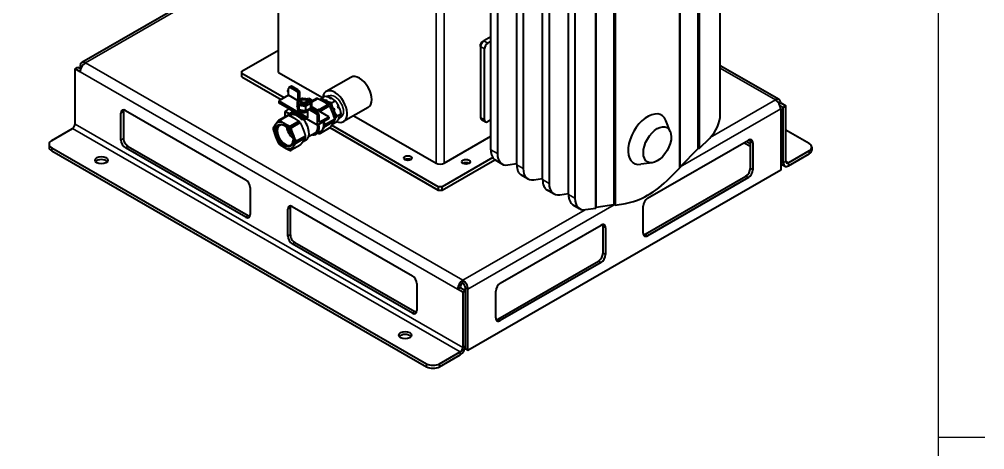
# Model space of a CAD drawing. Header units: millimetres. Extents: x 0 to 4205, y 0 to 2970.
# Drawn here: x 3769.9 to 4122, y 2222.9 to 2379.8 of the extents above; entities that cross this region are included whole.
import ezdxf

# ---------------------------------------------------------------- set-up
doc = ezdxf.new("R2010")
doc.units = ezdxf.units.MM
doc.header["$LTSCALE"] = 5
doc.layers.get('0').update_dxf_attribs({"color": 3, "lineweight": 25})
for name, color, linetype, lineweight in [('가시적인 것(ISO)', 3, 'Continuous', 40), ('가시적인 좁은 것(ISO)', 3, 'Continuous', 35), ('경계(ISO)', 7, 'Continuous', 25)]:
    doc.layers.add(name, color=color, linetype=linetype, lineweight=lineweight)

# ---------------------------------------------------------------- blocks, each defined once
blk = doc.blocks.new('경계 Default Border')
at = {"layer": '경계(ISO)'}
blk.add_line((821, 445.5), (824.4, 445.5), dxfattribs=at)
at = {"layer": '경계(ISO)', "flags": 128}
blk.add_lwpolyline([(20, 20), (20, 574), (821, 574), (821, 20), (20, 20)], dxfattribs=at)

msp = doc.modelspace()

# ---------------------------------------------------------------- linework, layer by layer
at = {"layer": '가시적인 것(ISO)'}
for p, q in [((3864.461, 2360.446), (3864.461, 2559.111)), ((4017.386, 2524.817), (4017.386, 2332.566)), ((4010.832, 2325.663), (4010.832, 2523.629)), ((4010.877, 2326.078), (4010.877, 2523.808)), ((4017.903, 2524.725), (4017.903, 2332.71)), ((4025.563, 2345.116), (4025.563, 2521.142)), ((3941.889, 2332.221), (3941.889, 2508.248)), ((3986.745, 2509.911), (3986.745, 2312.182)), ((3987.261, 2510.055), (3987.261, 2312.09)), ((3944.246, 2506.89), (3944.246, 2330.864)), ((3951.317, 2326.792), (3951.317, 2502.818)), ((3953.674, 2501.461), (3953.674, 2325.435)), ((3980.19, 2310.993), (3980.19, 2503.008)), ((3980.236, 2311.173), (3980.236, 2503.424)), ((3960.745, 2321.363), (3960.745, 2497.389)), ((3963.102, 2496.032), (3963.102, 2320.005)), ((3970.173, 2315.933), (3970.173, 2491.96)), ((3972.53, 2490.603), (3972.53, 2314.576)), ((3837.135, 2389.716), (3792.655, 2364.101)), ((3941.889, 2373.418), (3939.296, 2371.925)), ((3938.589, 2371.513), (3938.117, 2370.696)), ((3938.117, 2369.884), (3938.117, 2370.696)), ((3938.117, 2370.696), (3938.26, 2370.614)), ((3938.117, 2369.884), (3938.117, 2343.995)), ((3938.589, 2371.513), (3939.193, 2371.86)), ((3938.73, 2371.431), (3938.589, 2371.513)), ((3940.71, 2371.111), (3941.889, 2371.789)), ((3851.026, 2360.853), (3864.461, 2368.59)), ((3939.532, 2343.18), (3939.532, 2369.069)), ((3792.1, 2362.876), (3792.1, 2361.79)), ((4047.046, 2350.528), (4025.563, 2362.899)), ((3790.214, 2361.79), (3791.157, 2362.333)), ((3792.1, 2360.705), (3790.214, 2361.79)), ((3790.214, 2341.624), (3790.214, 2361.79)), ((3791.157, 2362.333), (3792.266, 2361.695)), ((3851.026, 2360.039), (3851.026, 2360.853)), ((3866.436, 2351.165), (3851.026, 2360.039)), ((3851.026, 2358.813), (3851.026, 2360.039)), ((3864.461, 2360.446), (3880.408, 2351.263)), ((3851.026, 2358.813), (3865.371, 2350.552)), ((3890.763, 2358.642), (3881.806, 2353.485)), ((3868.067, 2352.104), (3868.067, 2354.556)), ((3868.864, 2355.355), (3868.275, 2355.016)), ((3868.774, 2354.967), (3870.895, 2353.745)), ((3871.484, 2354.084), (3869.363, 2355.306)), ((3871.602, 2350.132), (3871.602, 2352.52)), ((3872.192, 2350.497), (3872.192, 2352.86)), ((3868.067, 2352.104), (3864.508, 2350.054)), ((3864.508, 2350.054), (3875.114, 2343.946)), ((3864.508, 2350.054), (3864.508, 2349.373)), ((3878.65, 2341.229), (3864.508, 2349.373)), ((3871.551, 2350.097), (3868.067, 2352.104)), ((3871.236, 2349.874), (3871.236, 2348.168)), ((3872.32, 2349.802), (3872.32, 2349.575)), ((3872.888, 2350.448), (3872.706, 2350.343)), ((3874.418, 2350.448), (3874.599, 2350.343)), ((3874.844, 2350.662), (3875.491, 2351.035)), ((3874.986, 2349.802), (3874.986, 2349.575)), ((3875.491, 2351.035), (3876.623, 2350.383)), ((3876.623, 2350.383), (3875.753, 2349.882)), ((3876.07, 2349.128), (3876.07, 2347.422)), ((3876.623, 2349.742), (3878.701, 2350.939)), ((3878.288, 2350.901), (3876.623, 2349.942)), ((3876.623, 2348.203), (3876.623, 2350.383)), ((3882.505, 2348.748), (3879.212, 2346.852)), ((3880.122, 2351.098), (3881.439, 2351.857)), ((3881.611, 2350.315), (3881.383, 2350.184)), ((3881.972, 2349.895), (3882.2, 2350.026)), ((3882.787, 2351.895), (3882.271, 2351.624)), ((3883.025, 2351.13), (3883.253, 2351.261)), ((3883.614, 2350.84), (3883.025, 2351.13)), ((3883.842, 2350.972), (3883.614, 2350.84)), ((3883.786, 2349.299), (3885.103, 2350.057)), ((4047.051, 2348.986), (4047.601, 2349.303)), ((4047.601, 2349.303), (4049.487, 2348.217)), ((3806.949, 2335.802), (3806.949, 2345.613)), ((3807.892, 2346.156), (3807.892, 2336.345)), ((3808.599, 2346.571), (3852.44, 2321.324)), ((3866.818, 2346.249), (3868.35, 2347.131)), ((3868.35, 2345.366), (3866.818, 2346.249)), ((3866.818, 2344.296), (3866.818, 2346.249)), ((3868.35, 2347.131), (3869.882, 2346.249)), ((3869.882, 2346.249), (3868.35, 2345.366)), ((3868.35, 2344.714), (3868.35, 2345.366)), ((3869.545, 2345.203), (3868.541, 2344.625)), ((3869.717, 2345.529), (3870.45, 2345.951)), ((3871.414, 2344.552), (3869.717, 2345.529)), ((3869.717, 2345.063), (3869.717, 2345.529)), ((3869.882, 2345.624), (3869.882, 2346.249)), ((3871.32, 2347.722), (3871.32, 2347.177)), ((3871.884, 2348.483), (3871.884, 2346.776)), ((3874.3, 2348.11), (3874.3, 2346.403)), ((3875.114, 2343.946), (3875.114, 2346.399)), ((3875.912, 2347.198), (3875.322, 2346.858)), ((3875.821, 2346.809), (3877.943, 2345.588)), ((3875.986, 2347.362), (3875.986, 2347.229)), ((3882.798, 2344.299), (3876.07, 2348.174)), ((3876.623, 2348.203), (3876.321, 2348.029)), ((3878.532, 2345.927), (3876.411, 2347.149)), ((3878.983, 2346.956), (3878.584, 2346.726)), ((3879.625, 2346.339), (3882.918, 2348.235)), ((3884.604, 2347.297), (3884.376, 2347.166)), ((3884.708, 2346.41), (3884.936, 2346.542)), ((3885.851, 2344.596), (3887.168, 2345.354)), ((3886.018, 2348.112), (3886.246, 2348.243)), ((3886.35, 2347.356), (3886.018, 2348.112)), ((3886.578, 2347.487), (3886.35, 2347.356)), ((3897.084, 2347.666), (3888.127, 2342.508)), ((4048.544, 2347.674), (4047.351, 2348.361)), ((4047.601, 2347.131), (4047.601, 2324.785)), ((4049.487, 2348.217), (4048.544, 2347.674)), ((4048.544, 2327.508), (4048.544, 2347.674)), ((4049.487, 2328.051), (4049.487, 2348.217)), ((3867.681, 2344.793), (3864.388, 2342.897)), ((3864.801, 2342.935), (3868.094, 2344.831)), ((3871.898, 2342.64), (3868.605, 2340.744)), ((3869.018, 2340.231), (3872.311, 2342.127)), ((3873.111, 2343.575), (3871.414, 2344.552)), ((3872.139, 2344.976), (3872.115, 2344.99)), ((3873.844, 2343.997), (3873.111, 2343.575)), ((3873.111, 2343.108), (3873.111, 2343.575)), ((3873.481, 2343.321), (3873.111, 2343.108)), ((3874.679, 2343.516), (3873.757, 2342.985)), ((3878.65, 2341.229), (3878.65, 2344.363)), ((3882.798, 2343.618), (3878.65, 2341.229)), ((3879.239, 2342.25), (3879.239, 2344.702)), ((3879.239, 2342.25), (3882.798, 2344.299)), ((3884.82, 2343.33), (3881.527, 2341.434)), ((3881.527, 2340.883), (3884.82, 2342.779)), ((3882.798, 2344.299), (3882.798, 2343.618)), ((3884.252, 2341.693), (3885.569, 2342.451)), ((3884.823, 2342.853), (3884.874, 2342.883)), ((3885.131, 2343.35), (3884.904, 2343.218)), ((3886.289, 2343.697), (3886.546, 2344.164)), ((3886.516, 2343.829), (3886.289, 2343.697)), ((3887.245, 2344.154), (3886.385, 2343.614)), ((3886.546, 2344.164), (3886.773, 2344.295)), ((3891.869, 2344.663), (3921.878, 2327.382)), ((3938.464, 2343.229), (3939.879, 2342.415)), ((3941.889, 2343.175), (3940.71, 2342.496)), ((4007.334, 2338.91), (4005.704, 2342.888)), ((3781.729, 2335.648), (3789.272, 2339.991)), ((3877.816, 2338.339), (3875.344, 2336.916)), ((3879.85, 2338.895), (3878.183, 2337.935)), ((3882.918, 2340.065), (3879.625, 2338.169)), ((3883.124, 2340.328), (3922.679, 2317.55)), ((3922.679, 2318.777), (3883.769, 2341.183)), ((4057.972, 2334.562), (4049.487, 2339.448)), ((3874.213, 2337.222), (3870.92, 2335.326)), ((3870.92, 2334.775), (3874.213, 2336.671)), ((3874.446, 2335.783), (3873.124, 2335.022)), ((3924.895, 2327.382), (3941.889, 2337.168)), ((3999.047, 2314.538), (4035.816, 2335.712)), ((4017.903, 2332.71), (4021.686, 2336.481)), ((4034.271, 2334.822), (4036.523, 2333.525)), ((4036.523, 2325.487), (4036.523, 2335.297)), ((4037.466, 2334.754), (4037.466, 2324.944)), ((3780.753, 2334.29), (3780.753, 2333.2)), ((3781.729, 2332.933), (3918.436, 2254.209)), ((3781.729, 2331.843), (3918.436, 2253.119)), ((3852.44, 2307.699), (3808.599, 2332.945)), ((3809.542, 2333.488), (3853.383, 2308.242)), ((3872.311, 2333.958), (3869.018, 2332.061)), ((4017.386, 2332.566), (4010.877, 2326.078)), ((4017.903, 2332.71), (4017.386, 2332.566)), ((4057.972, 2331.847), (4050.43, 2327.504)), ((4058.948, 2333.205), (4058.948, 2332.115)), ((3942.578, 2329.421), (3924.093, 2318.777)), ((3924.093, 2317.55), (3943.299, 2328.61)), ((3945.98, 2327.036), (3943.623, 2328.393)), ((4050.43, 2326.414), (4057.972, 2330.757)), ((4047.601, 2324.785), (3933.521, 2259.091)), ((3948.123, 2326.695), (3951.317, 2327.19)), ((4000.78, 2327.528), (3996.521, 2326.941)), ((4007.108, 2321.952), (4010.832, 2325.663)), ((4010.877, 2326.078), (4010.832, 2325.663)), ((4047.601, 2327.146), (4049.099, 2326.283)), ((3955.408, 2321.606), (3953.051, 2322.964)), ((3957.551, 2321.265), (3960.745, 2321.76)), ((3998.104, 2301.455), (4034.873, 2322.629)), ((4035.816, 2322.086), (3999.047, 2300.912)), ((3854.09, 2318.467), (3854.09, 2308.656)), ((3924.093, 2318.777), (3922.679, 2318.777)), ((3922.679, 2318.777), (3922.679, 2317.55)), ((3922.679, 2317.55), (3924.093, 2317.55)), ((3924.093, 2317.55), (3924.093, 2318.777)), ((3964.836, 2316.177), (3962.479, 2317.534)), ((3966.979, 2315.836), (3970.173, 2316.331)), ((3867.76, 2300.784), (3867.76, 2310.594)), ((3868.703, 2311.137), (3868.703, 2301.327)), ((3869.41, 2311.552), (3913.251, 2286.306)), ((3974.264, 2310.748), (3971.907, 2312.105)), ((3976.407, 2310.407), (3980.19, 2310.993)), ((3980.236, 2311.173), (3980.19, 2310.993)), ((3986.745, 2312.182), (3980.236, 2311.173)), ((3987.261, 2312.09), (3986.745, 2312.182)), ((3987.261, 2312.09), (3990.985, 2312.667)), ((3997.397, 2301.87), (3997.397, 2311.68)), ((3945.306, 2283.591), (3982.076, 2304.765)), ((3982.783, 2294.54), (3982.783, 2304.351)), ((3983.726, 2303.808), (3983.726, 2293.997)), ((3913.251, 2272.68), (3869.41, 2297.926)), ((3870.353, 2298.469), (3914.194, 2273.223)), ((3944.364, 2270.508), (3981.133, 2291.682)), ((3982.076, 2291.139), (3945.306, 2269.965)), ((3914.901, 2283.448), (3914.901, 2273.637)), ((3930.693, 2281.98), (3929.75, 2281.437)), ((3930.693, 2281.98), (3932.578, 2280.894)), ((3931.636, 2283.613), (3931.636, 2284.703)), ((3932.578, 2280.894), (3932.578, 2281.98)), ((3931.636, 2280.351), (3929.75, 2281.437)), ((3932.578, 2280.894), (3931.636, 2280.351)), ((3931.636, 2280.351), (3931.636, 2260.185)), ((3932.578, 2260.728), (3932.578, 2280.894)), ((3933.521, 2259.091), (3933.521, 2281.437)), ((3943.656, 2270.923), (3943.656, 2280.733)), ((3932.578, 2259.634), (3932.578, 2260.728)), ((3923.15, 2254.209), (3930.693, 2258.552)), ((3923.15, 2253.119), (3930.693, 2257.462)), ((3932.578, 2259.634), (3933.521, 2259.091))]:
    msp.add_line(p, q, dxfattribs=at)
for centre, major_axis, ratio, start_param, end_param in [((3939.296, 2370.562), (-0.832, -1.444), 0.5780931, 3.9250571, 5.4958534), ((3940.71, 2369.748), (0.832, 1.444), 0.5780931, 0.7834645, 2.3542608), ((3793.986, 2361.79), (-1.331, 2.311), 0.5780931, 5.4997209, 7.0705172), ((3793.986, 2361.79), (-1.331, -2.311), 0.5780931, 3.9250571, 5.4958534), ((3893.923, 2353.154), (-3.161, 5.488), 0.5780931, 3.1415927, 6.2831853), ((3869.175, 2353.66), (-1.5, 0), 0.5758617, 5.543282, 7.0230886), ((3868.774, 2354.149), (-0.499, 0.867), 0.5780931, 5.4997209, 7.0705172), ((3869.363, 2354.489), (-0.499, 0.867), 0.5780931, 5.4997209, 6.2831853), ((3870.895, 2352.928), (0.499, -0.867), 0.5780931, 0.7873319, 2.3581282), ((3871.484, 2353.267), (-0.499, 0.867), 0.5780931, 3.9289245, 5.4997209), ((3884.967, 2347.996), (3.161, -5.488), 0.5780931, 5.6433798, 10.0578811), ((3873.653, 2349.575), (-2.167, 0), 0.5758617, 5.4977871, 6.5449847), ((3873.653, 2349.575), (-2.167, 0), 0.5758617, 0.2617994, 1.3089969), ((3873.653, 2349.575), (2.167, 0), 0.5758617, 1.3089969, 2.3561945), ((3873.653, 2349.802), (1.333, 0), 0.5758617, 2.360047, 7.0647309), ((3873.653, 2349.575), (1.333, 0), 0.5758617, 3.1415927, 6.2831853), ((3873.653, 2349.575), (2.167, 0), 0.5758617, 0.2617994, 1.3089969), ((3873.653, 2349.575), (2.167, 0), 0.5758617, 5.4977871, 6.5449847), ((3880.603, 2345.483), (-2.981, 5.176), 0.5780931, 5.966867, 6.0797723), ((3881.91, 2346.236), (-2.255, 3.916), 0.5780931, 5.6654693, 6.134798), ((3881.903, 2346.232), (-2.255, 3.916), 0.5780931, 3.5136275, 6.1305656), ((3882.138, 2346.367), (2.255, -3.916), 0.5780931, 2.3388151, 2.5238767), ((3881.91, 2346.236), (-2.255, 3.916), 0.5780931, 4.6182718, 5.4804078), ((3880.603, 2345.483), (-2.981, 5.176), 0.5780931, 4.9196694, 5.0325747), ((3883.552, 2347.182), (-2.255, 3.916), 0.5780931, 5.4804078, 5.6654693), ((3883.788, 2347.318), (-2.255, 3.916), 0.5780931, 5.4300611, 5.7026551), ((3883.788, 2347.318), (-2.255, 3.916), 0.5780931, 4.3334661, 4.739491), ((4045.716, 2348.217), (1.331, 2.311), 0.5780931, 5.4958534, 7.0666498), ((4045.716, 2348.217), (1.331, -2.311), 0.5780931, 0.7873319, 2.3581282), ((3808.599, 2344.663), (-1.164, 2.022), 0.5780931, 5.4997209, 7.0705172), ((3809.542, 2345.206), (1.164, -2.022), 0.5780931, 3.5566932, 3.9289245), ((3871.784, 2340.405), (-2.662, 4.622), 0.5780931, 6.0799374, 6.1354321), ((3873.653, 2347.722), (-2.333, 0), 0.5758617, 6.1470236, 6.9494126), ((3873.653, 2347.177), (-2.333, 0), 0.5758617, 0, 2.2475873), ((3873.653, 2347.722), (-2.333, 0), 0.5758617, 0.8395042, 1.7894254), ((3873.653, 2349.575), (-2.167, 0), 0.5758617, 1.3089969, 2.3561945), ((3873.653, 2347.722), (-2.333, 0), 0.5758617, 1.9017918, 2.2844709), ((3875.821, 2345.992), (-0.499, 0.867), 0.5780931, 5.4997209, 7.0705172), ((3873.653, 2347.722), (2.333, 0), 0.5758617, 5.7805555, 5.9340193), ((3876.411, 2346.331), (-0.499, 0.867), 0.5780931, 5.4997209, 6.2831853), ((3877.943, 2344.77), (0.499, -0.867), 0.5780931, 0.7873319, 2.3581282), ((3878.532, 2345.109), (-0.499, 0.867), 0.5780931, 3.9289245, 5.4997209), ((3877.31, 2343.587), (-2.981, 5.176), 0.5780931, 4.9196694, 5.0325747), ((3882.138, 2346.367), (2.255, -3.916), 0.5780931, 1.2916176, 1.4766791), ((3881.91, 2346.236), (-2.255, 3.916), 0.5780931, 3.5710742, 4.4332102), ((3883.552, 2347.182), (-2.255, 3.916), 0.5780931, 4.4332102, 4.6182718), ((3999.047, 2336.104), (-5.032, -8.738), 0.5780931, 2.7201942, 6.7045838), ((3866.582, 2337.409), (-2.662, 4.622), 0.5780931, 5.4997209, 6.5469184), ((3866.865, 2337.572), (2.049, -3.558), 0.5780931, 2.4016516, 7.0231263), ((3866.703, 2337.479), (-2.981, 5.176), 0.5780931, 5.966867, 6.0797723), ((3866.582, 2337.409), (-2.662, 4.622), 0.5780931, 4.4525233, 5.4997209), ((3869.996, 2339.375), (-2.981, 5.176), 0.5780931, 5.966867, 6.0797723), ((3871.414, 2340.192), (-2.662, 4.622), 0.5780931, 5.4997209, 5.9664862), ((3871.414, 2340.192), (-2.662, 4.622), 0.5780931, 5.0329555, 5.4997209), ((3869.996, 2339.375), (-2.981, 5.176), 0.5780931, 4.9196694, 5.0325747), ((3873.653, 2345.869), (-2.167, 0), 0.5758617, 0.7330257, 0.8377706), ((3873.653, 2345.841), (-2.133, 0), 0.5758617, 0.7815456, 0.8393137), ((3871.784, 2340.405), (2.662, -4.622), 0.5780931, 0, 1.8913629), ((3877.188, 2343.517), (2.662, -4.622), 0.5780931, 0.2637331, 1.0373367), ((3880.603, 2345.483), (-2.981, 5.176), 0.5780931, 3.8724719, 3.9853772), ((3882.138, 2346.367), (2.255, -3.916), 0.5780931, 0.24442, 0.4294816), ((3883.552, 2347.182), (2.255, -3.916), 0.5780931, 0.24442, 0.4294816), ((3883.788, 2347.318), (2.255, -3.916), 0.5780931, 0.2301613, 0.4471195), ((3939.296, 2344.673), (-0.832, -1.444), 0.5780931, 5.4958534, 6.2831853), ((3940.71, 2343.859), (-0.832, -1.444), 0.5780931, 5.4958534, 7.0666498), ((4019.67, 2341.722), (4.159, 7.222), 0.5780931, 4.274123, 5.4958534), ((3789.272, 2341.081), (0.665, 1.155), 0.5780931, 3.9250571, 5.4958534), ((3866.703, 2337.479), (2.981, -5.176), 0.5780931, 3.8724719, 3.9853772), ((3866.582, 2337.409), (-2.662, 4.622), 0.5780931, 0.2637331, 1.3109306), ((3870.117, 2339.445), (-1.977, 3.434), 0.5780931, 0.9412578, 2.2003348), ((3866.703, 2337.479), (-2.981, 5.176), 0.5780931, 4.9196694, 5.0325747), ((3875.522, 2342.557), (2.662, -4.622), 0.5780931, 5.8321585, 7.3205221), ((3875.421, 2342.499), (2.395, -4.16), 0.5780931, 0, 0.9703425), ((3877.31, 2343.587), (2.981, -5.176), 0.5780931, 5.966867, 6.0797723), ((3877.188, 2343.517), (2.662, -4.622), 0.5780931, 0, 0.2637331), ((3877.31, 2343.587), (-2.981, 5.176), 0.5780931, 3.8724719, 3.9853772), ((3784.086, 2334.29), (-3.333, 0), 0.5758617, 5.4977871, 7.0685835), ((3808.599, 2334.852), (-1.164, 2.022), 0.5780931, 0.7873319, 2.3581282), ((3809.542, 2335.395), (1.164, -2.022), 0.5780931, 3.9289245, 5.4997209), ((3866.582, 2337.409), (2.662, -4.622), 0.5780931, 4.4525233, 5.4997209), ((3866.703, 2337.479), (2.981, -5.176), 0.5780931, 4.9196694, 5.0325747), ((3866.582, 2337.409), (2.662, -4.622), 0.5780931, 0.2637331, 1.3109306), ((3866.703, 2337.479), (-2.981, 5.176), 0.5780931, 3.8724719, 3.9853772), ((3869.996, 2339.375), (-2.981, 5.176), 0.5780931, 3.8724719, 3.9853772), ((4035.816, 2333.804), (1.164, 2.022), 0.5780931, 5.4958534, 7.0666498), ((4034.873, 2334.347), (1.164, 2.022), 0.5780931, 5.4958534, 5.8680848), ((3784.086, 2333.2), (-3.333, 0), 0.5758617, 0, 0.7853982), ((3866.582, 2337.409), (2.662, -4.622), 0.5780931, 5.4997209, 6.5469184), ((3866.703, 2337.479), (2.981, -5.176), 0.5780931, 5.966867, 6.0797723), ((3947.781, 2335.614), (-4.159, -7.222), 0.5780931, 5.4958534, 6.2831853), ((4055.615, 2333.205), (3.333, 0), 0.5758617, 5.4977871, 7.0685835), ((4055.615, 2332.115), (3.333, 0), 0.5758617, 5.4977871, 6.2831853), ((3799.831, 2327.337), (-2.333, 0), 0.5758617, 3.559257, 5.8655209), ((3911.601, 2328.002), (-1.5, 0), 0.5758617, 3.9308733, 5.4939047), ((3911.601, 2328.002), (1.108, 0), 0.5758617, 0.8396027, 2.3019899), ((3932.814, 2326.644), (-1.5, 0), 0.5758617, 3.9308733, 5.4939047), ((3950.138, 2334.257), (-4.159, -7.222), 0.5780931, 5.4958534, 6.7175839), ((4050.43, 2328.594), (-0.665, -1.155), 0.5780931, 5.4958534, 7.0666498), ((3923.386, 2328.251), (-2.133, 0), 0.5758617, 0.7853982, 2.3561945), ((3932.814, 2326.644), (1.108, 0), 0.5758617, 0.8396027, 2.3019899), ((3957.209, 2330.185), (-4.159, -7.222), 0.5780931, 5.4958534, 6.2831853), ((3959.566, 2328.828), (-4.159, -7.222), 0.5780931, 5.4958534, 6.7175839), ((4034.873, 2324.537), (1.164, 2.022), 0.5780931, 3.9250571, 5.4958534), ((4035.816, 2323.994), (-1.164, -2.022), 0.5780931, 0.7834645, 2.3542608), ((4050.43, 2328.594), (-1.331, -2.311), 0.5780931, 5.4958534, 7.0666498), ((3852.44, 2319.417), (1.164, -2.022), 0.5780931, 0.7873319, 2.3581282), ((3966.637, 2324.756), (-4.159, -7.222), 0.5780931, 5.4958534, 6.2831853), ((3999.047, 2342.917), (16.634, 28.886), 0.5780931, 3.5759913, 4.274123), ((3968.994, 2323.399), (-4.159, -7.222), 0.5780931, 5.4958534, 6.7175839), ((3976.066, 2319.327), (-4.159, -7.222), 0.5780931, 5.4958534, 6.2831853), ((3978.423, 2317.969), (-4.159, -7.222), 0.5780931, 5.4958534, 6.7175839), ((3999.047, 2312.63), (1.164, 2.022), 0.5780931, 0.7834645, 2.3542608), ((3869.41, 2309.644), (-1.164, 2.022), 0.5780931, 5.4997209, 7.0705172), ((3870.353, 2310.187), (1.164, -2.022), 0.5780931, 3.5566932, 3.9289245), ((3852.44, 2309.606), (1.164, -2.022), 0.5780931, 5.4997209, 7.0705172), ((3853.383, 2310.149), (1.164, -2.022), 0.5780931, 5.4997209, 5.8680848), ((3982.076, 2302.857), (1.164, 2.022), 0.5780931, 5.4958534, 7.0666498), ((3981.133, 2303.4), (1.164, 2.022), 0.5780931, 5.4958534, 5.8680848), ((3869.41, 2299.834), (-1.164, 2.022), 0.5780931, 0.7873319, 2.3581282), ((3870.353, 2300.376), (1.164, -2.022), 0.5780931, 3.9289245, 5.4997209), ((3999.047, 2302.82), (-1.164, -2.022), 0.5780931, 5.4958534, 7.0666498), ((3998.104, 2303.363), (1.164, 2.022), 0.5780931, 3.5566932, 3.9250571), ((3981.133, 2293.59), (1.164, 2.022), 0.5780931, 3.9250571, 5.4958534), ((3982.076, 2293.047), (-1.164, -2.022), 0.5780931, 0.7834645, 2.3542608), ((3913.251, 2284.398), (1.164, -2.022), 0.5780931, 0.7873319, 2.3581282), ((3931.636, 2282.523), (1.331, 2.311), 0.5780931, 0.7834645, 2.3542608), ((3931.636, 2282.523), (-0.665, -1.155), 0.5780931, 3.9250571, 5.4958534), ((3931.636, 2282.523), (-1.331, 2.311), 0.5780931, 3.9289245, 5.4997209), ((3931.636, 2282.523), (-0.665, 1.155), 0.5780931, 3.9289245, 5.4997209), ((3945.306, 2281.683), (1.164, 2.022), 0.5780931, 0.7834645, 2.3542608), ((3913.251, 2274.587), (1.164, -2.022), 0.5780931, 5.4997209, 7.0705172), ((3914.194, 2275.13), (1.164, -2.022), 0.5780931, 5.4997209, 5.8680848), ((3945.306, 2271.873), (-1.164, -2.022), 0.5780931, 5.4958534, 7.0666498), ((3944.364, 2272.416), (1.164, 2.022), 0.5780931, 3.5566932, 3.9250571), ((3910.611, 2263.543), (-2.333, 0), 0.5758617, 3.559257, 5.8655209), ((3930.693, 2259.642), (1.331, 2.311), 0.5780931, 3.9250571, 5.4958534), ((3930.693, 2259.642), (0.665, 1.155), 0.5780931, 3.9250571, 5.4958534), ((3920.793, 2255.566), (-3.333, 0), 0.5758617, 0.7853982, 2.3561945), ((3920.793, 2254.476), (3.333, 0), 0.5758617, 3.9269908, 5.4977871)]:
    msp.add_ellipse(centre, major_axis=major_axis, ratio=ratio, start_param=start_param, end_param=end_param, dxfattribs=at)
for centre, major_axis, ratio in [((3873.653, 2350.011), (-1.078, 0), 0.5758617), ((3866.582, 2337.409), (-2.248, 3.905), 0.5780931), ((4002.582, 2334.068), (-3.591, -6.236), 0.5780931), ((3799.831, 2328.427), (2.333, 0), 0.5758617), ((3911.601, 2329.228), (-1.5, 0), 0.5758617), ((3932.814, 2327.871), (-1.5, 0), 0.5758617), ((3910.611, 2264.633), (2.333, 0), 0.5758617)]:
    msp.add_ellipse(centre, major_axis=major_axis, ratio=ratio, dxfattribs=at)
for points, weights in [([(3872.121, 2350.457), (3871.71, 2350.221), (3871.236, 2349.874)], [1, 1.04314139574, 1.01001874936]), ([(3871.236, 2349.874), (3871.41, 2349.575), (3871.56, 2349.252)], [1.01001874936, 1.04314139574, 1]), ([(3871.56, 2349.252), (3871.71, 2348.929), (3871.884, 2348.483)], [1, 1.04314139574, 1.01001874936]), ([(3873.005, 2350.893), (3872.531, 2350.693), (3872.121, 2350.457)], [1.01001874936, 1.04314139574, 1]), ([(3874.214, 2350.78), (3873.653, 2350.867), (3873.005, 2350.893)], [1, 1.04314139574, 1.01001874936]), ([(3875.422, 2350.52), (3874.774, 2350.693), (3874.214, 2350.78)], [1.01001874936, 1.04314139574, 1]), ([(3875.185, 2348.693), (3875.596, 2348.929), (3876.07, 2349.128)], [1, 1.04314139574, 1.01001874936]), ([(3875.746, 2349.898), (3875.596, 2350.221), (3875.422, 2350.52)], [1, 1.04314139574, 1.01001874936]), ([(3876.07, 2349.128), (3875.896, 2349.575), (3875.746, 2349.898)], [1.01001874936, 1.04314139574, 1]), ([(3878.701, 2350.939), (3879.827, 2350.43), (3880.724, 2349.913)], [1, 1.0295630141, 1]), ([(3880.122, 2351.098), (3879.872, 2350.768), (3879.669, 2350.479)], [1.00007075032, 1.01306013341, 1.01714245765]), ([(3881.383, 2350.184), (3880.706, 2350.557), (3880.122, 2351.098)], [1.01059853484, 1.03163894694, 1.00007075032]), ([(3880.724, 2349.913), (3881.621, 2349.397), (3882.505, 2348.748)], [1, 1.0295630141, 1]), ([(3881.439, 2351.857), (3882.499, 2351.59), (3883.253, 2351.261)], [1.00007075032, 1.03163894694, 1.01059853484]), ([(3883.786, 2349.299), (3882.726, 2349.566), (3881.972, 2349.895)], [1.00007075032, 1.03163894694, 1.01059853484]), ([(3884.376, 2347.166), (3884.012, 2348.106), (3883.786, 2349.299)], [1.01059853484, 1.03163894694, 1.00007075032]), ([(3883.842, 2350.972), (3884.519, 2350.598), (3885.103, 2350.057)], [1.01059853484, 1.03163894694, 1.00007075032]), ([(3885.103, 2350.057), (3885.805, 2349.139), (3886.246, 2348.243)], [1.00007075032, 1.03163894694, 1.01059853484]), ([(3871.56, 2347.399), (3871.41, 2347.722), (3871.236, 2348.168)], [1, 1.04314139574, 1.01001874936]), ([(3871.884, 2346.776), (3871.71, 2347.076), (3871.56, 2347.399)], [1.01001874936, 1.04314139574, 1]), ([(3871.884, 2348.483), (3872.531, 2348.456), (3873.092, 2348.37)], [1.01001874936, 1.04314139574, 1]), ([(3873.092, 2346.517), (3872.531, 2346.603), (3871.884, 2346.776)], [1, 1.04314139574, 1.01001874936]), ([(3873.092, 2348.37), (3873.653, 2348.283), (3874.3, 2348.11)], [1, 1.04314139574, 1.01001874936]), ([(3874.3, 2346.403), (3873.653, 2346.43), (3873.092, 2346.517)], [1.01001874936, 1.04314139574, 1]), ([(3874.3, 2348.11), (3874.774, 2348.456), (3875.185, 2348.693)], [1.01001874936, 1.04314139574, 1]), ([(3875.185, 2346.839), (3874.774, 2346.603), (3874.3, 2346.403)], [1, 1.04314139574, 1.01001874936]), ([(3876.07, 2347.422), (3875.596, 2347.076), (3875.185, 2346.839)], [1.01001874936, 1.04314139574, 1]), ([(3878.983, 2346.956), (3878.943, 2346.741), (3878.905, 2346.541)], [1.00059034426, 1.00138476695, 1.00056291799]), ([(3879.212, 2346.852), (3879.096, 2346.904), (3878.983, 2346.956)], [2.70379755074, 2.71967206274, 2.73399320319]), ([(3879.696, 2346.085), (3879.66, 2346.21), (3879.625, 2346.339)], [1.00490778905, 1.00270059516, 1]), ([(3882.918, 2348.235), (3883.541, 2347.009), (3883.99, 2345.852)], [1, 1.0295630141, 1]), ([(3883.99, 2345.852), (3884.439, 2344.696), (3884.82, 2343.33)], [1, 1.0295630141, 1]), ([(3885.851, 2344.596), (3885.15, 2345.514), (3884.708, 2346.41)], [1.00007075032, 1.03163894694, 1.01059853484]), ([(3886.578, 2347.487), (3886.943, 2346.547), (3887.168, 2345.354)], [1.01059853484, 1.03163894694, 1.00007075032]), ([(3887.168, 2345.354), (3887.047, 2344.84), (3886.773, 2344.295)], [1.00007075032, 1.03163894694, 1.01059853484]), ([(3864.388, 2342.897), (3863.764, 2342.11), (3863.316, 2341.47)], [1, 1.0295630141, 1]), ([(3866.582, 2341.769), (3865.685, 2342.286), (3864.801, 2342.935)], [1, 1.0295630141, 1]), ([(3868.605, 2340.744), (3867.479, 2341.253), (3866.582, 2341.769)], [1, 1.0295630141, 1]), ([(3868.094, 2344.831), (3869.22, 2344.322), (3870.117, 2343.805)], [1, 1.0295630141, 1]), ([(3870.117, 2343.805), (3871.015, 2343.289), (3871.898, 2342.64)], [1, 1.0295630141, 1]), ([(3872.311, 2342.127), (3872.935, 2340.901), (3873.383, 2339.744)], [1, 1.0295630141, 1]), ([(3881.527, 2341.434), (3881.23, 2342.018), (3880.979, 2342.57)], [1, 1.01386985073, 1.01472528022]), ([(3884.82, 2342.779), (3884.439, 2342.132), (3883.99, 2341.492)], [1, 1.0295630141, 1]), ([(3884.147, 2341.719), (3884.199, 2341.706), (3884.252, 2341.693)], [1.00300318456, 1.00159858122, 1.00007075032]), ([(3884.252, 2341.693), (3884.288, 2341.849), (3884.338, 2342.005)], [1.00007075032, 1.00946107567, 1.01419641318]), ([(3884.904, 2343.218), (3885.254, 2343.807), (3885.851, 2344.596)], [1.01059853484, 1.03163894694, 1.00007075032]), ([(3886.516, 2343.829), (3886.166, 2343.24), (3885.569, 2342.451)], [1.01059853484, 1.03163894694, 1.00007075032]), ([(3863.316, 2341.47), (3862.867, 2340.83), (3862.486, 2340.183)], [1, 1.0295630141, 1]), ([(3862.486, 2339.632), (3862.867, 2338.266), (3863.316, 2337.11)], [1, 1.0295630141, 1]), ([(3869.848, 2337.709), (3869.399, 2338.865), (3869.018, 2340.231)], [1, 1.0295630141, 1]), ([(3873.383, 2339.744), (3873.832, 2338.588), (3874.213, 2337.222)], [1, 1.0295630141, 1]), ([(3878.829, 2338.307), (3879.016, 2338.22), (3879.212, 2338.131)], [1.00834747135, 1.00502934093, 1]), ([(3879.625, 2338.169), (3880.006, 2338.816), (3880.454, 2339.456)], [1, 1.0295630141, 1]), ([(3880.454, 2339.456), (3880.903, 2340.096), (3881.527, 2340.883)], [1, 1.0295630141, 1]), ([(3883.99, 2341.492), (3883.541, 2340.852), (3882.918, 2340.065)], [1, 1.0295630141, 1]), ([(3863.316, 2337.11), (3863.764, 2335.953), (3864.388, 2334.727)], [1, 1.0295630141, 1]), ([(3870.92, 2335.326), (3870.296, 2336.552), (3869.848, 2337.709)], [1, 1.0295630141, 1]), ([(3869.848, 2333.348), (3870.296, 2333.988), (3870.92, 2334.775)], [1, 1.0295630141, 1]), ([(3873.383, 2335.384), (3872.935, 2334.744), (3872.311, 2333.958)], [1, 1.0295630141, 1]), ([(3874.213, 2336.671), (3873.832, 2336.024), (3873.383, 2335.384)], [1, 1.0295630141, 1]), ([(3864.801, 2334.214), (3865.685, 2333.566), (3866.582, 2333.049)], [1, 1.0295630141, 1]), ([(3866.582, 2333.049), (3867.479, 2332.532), (3868.605, 2332.023)], [1, 1.0295630141, 1]), ([(3869.018, 2332.061), (3869.399, 2332.708), (3869.848, 2333.348)], [1, 1.0295630141, 1])]:
    msp.add_rational_spline(points, weights, degree=2, dxfattribs=at)
at = {"layer": '가시적인 좁은 것(ISO)'}
for p, q in [((3921.878, 2526.046), (3921.878, 2327.382)), ((3924.895, 2327.382), (3924.895, 2526.046)), ((3838.125, 2389.389), (3793.986, 2363.971)), ((3939.532, 2369.069), (3938.117, 2369.884)), ((3940.71, 2371.111), (3939.296, 2371.925)), ((3792.65, 2362.56), (3792.1, 2362.876)), ((3793.986, 2363.971), (3931.636, 2284.703)), ((3929.75, 2281.437), (3792.1, 2360.705)), ((4045.716, 2350.397), (4025.563, 2362.002)), ((3868.774, 2354.967), (3869.363, 2355.306)), ((3871.484, 2354.084), (3870.895, 2353.745)), ((3871.602, 2352.52), (3872.192, 2352.86)), ((4021.864, 2336.662), (4045.716, 2350.397)), ((3806.949, 2345.613), (3807.892, 2346.156)), ((3875.821, 2346.809), (3876.411, 2347.149)), ((3878.532, 2345.927), (3877.943, 2345.588)), ((4047.601, 2347.131), (4010.866, 2325.977)), ((3878.65, 2344.363), (3879.239, 2344.702)), ((3939.532, 2343.18), (3938.117, 2343.995)), ((3930.693, 2258.552), (3789.272, 2339.991)), ((3790.214, 2341.624), (3931.636, 2260.185)), ((3806.949, 2335.802), (3807.892, 2336.345)), ((4035.057, 2335.275), (4036.523, 2334.43)), ((4036.523, 2335.297), (4037.466, 2334.754)), ((3781.729, 2331.843), (3781.729, 2332.933)), ((3808.599, 2332.945), (3809.542, 2333.488)), ((3941.889, 2332.221), (3944.246, 2330.864)), ((4057.972, 2331.847), (4057.972, 2330.757)), ((4047.601, 2328.051), (4048.544, 2327.508)), ((4048.544, 2327.508), (4049.487, 2328.051)), ((4049.487, 2328.047), (4050.43, 2327.504)), ((3951.317, 2326.792), (3953.674, 2325.435)), ((4036.523, 2325.487), (4037.466, 2324.944)), ((4050.43, 2327.504), (4050.43, 2326.414)), ((3960.745, 2321.363), (3963.102, 2320.005)), ((4034.873, 2322.629), (4035.816, 2322.086)), ((3970.173, 2315.933), (3972.53, 2314.576)), ((3867.76, 2310.594), (3868.703, 2311.137)), ((3931.636, 2284.703), (3976.229, 2310.383)), ((3986.871, 2312.159), (3933.521, 2281.437)), ((3852.44, 2307.699), (3853.383, 2308.242)), ((3982.783, 2304.351), (3983.726, 2303.808)), ((3867.76, 2300.784), (3868.703, 2301.327)), ((3998.104, 2301.455), (3999.047, 2300.912)), ((3869.41, 2297.926), (3870.353, 2298.469)), ((3982.783, 2294.54), (3983.726, 2293.997)), ((3981.133, 2291.682), (3982.076, 2291.139)), ((3933.521, 2281.437), (3932.578, 2281.98)), ((3913.251, 2272.68), (3914.194, 2273.223)), ((3944.364, 2270.508), (3945.306, 2269.965)), ((3931.636, 2260.185), (3932.578, 2260.728)), ((3930.693, 2257.462), (3930.693, 2258.552)), ((3918.436, 2254.209), (3918.436, 2253.119)), ((3923.15, 2253.119), (3923.15, 2254.209))]:
    msp.add_line(p, q, dxfattribs=at)
msp.add_ellipse((3884.967, 2347.996), major_axis=(2.229, -3.871), ratio=0.5780931, start_param=0.0221416, end_param=3.1194511, dxfattribs=at)

# ---------------------------------------------------------------- block references
at = {"xscale": 5, "yscale": 5, "zscale": 5}
msp.add_blockref('경계 Default Border', (0, 0), dxfattribs=at)

doc.saveas('drawing.dxf')
